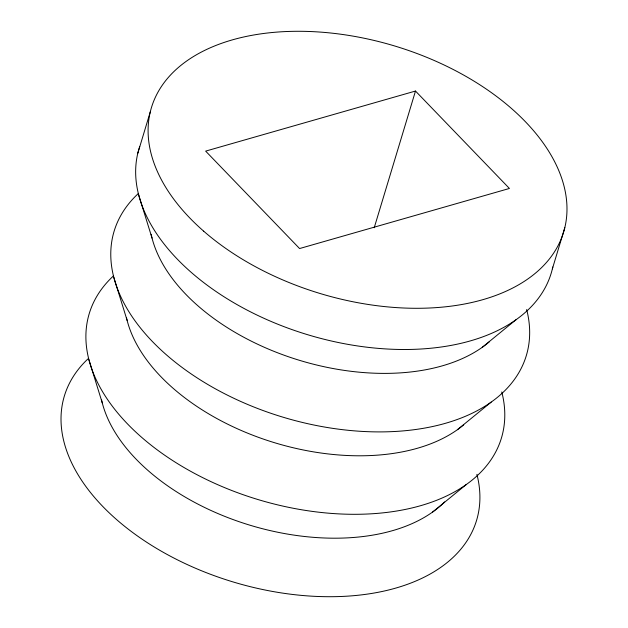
<?xml version="1.0" encoding="UTF-8"?>
<svg xmlns="http://www.w3.org/2000/svg" width="628" height="628" viewBox="0 0 628 628"><rect width="100%" height="100%" fill="white"/><g stroke="black" fill="none" stroke-linecap="round" stroke-linejoin="round"><path stroke-width="0.94" d="M137.83 153.13L150.273 111.925M374.217 227.76L415.493 91.044L509.426 188.463L299.58 248.547L205.646 151.12L415.493 91.044M552.365 268.863L564.808 227.658M482.28 347.3L516.09 319.683M457.396 429.701L491.214 402.085M432.519 512.11L466.337 484.494M138.662 194.845L152.023 238.067M113.778 277.254L127.146 320.468M88.901 359.656L102.262 402.878M476.903 474.352A215.278 129.258 16.8 0 1 234.668 582.415A215.278 129.258 16.8 0 1 87.991 358.871M552.797 266.979A215.278 129.258 16.8 0 1 311.088 335.729A215.278 129.258 16.8 0 1 139.691 146.63M489.377 341.758A188.369 113.103 16.8 0 1 295.655 359.137A188.369 113.103 16.8 0 1 151.144 234.299M444.608 501.937A188.369 113.103 16.8 0 1 251.561 525.683A188.369 113.103 16.8 0 1 101.587 400.052M501.78 391.951A215.278 129.258 16.8 0 1 258.846 499.802A215.278 129.258 16.8 0 1 113.574 275.81M463.747 424.803A188.369 113.103 16.8 0 1 270.778 441.539A188.369 113.103 16.8 0 1 126.463 317.65M526.657 309.549A215.278 129.258 16.8 0 1 283.723 417.4A215.278 129.258 16.8 0 1 138.458 193.408M203.676 231.167A215.278 129.258 16.8 0 0 557.538 246.631A215.278 129.258 16.8 0 0 311.402 31.573A215.278 129.258 16.8 0 0 203.676 231.167"/></g></svg>
